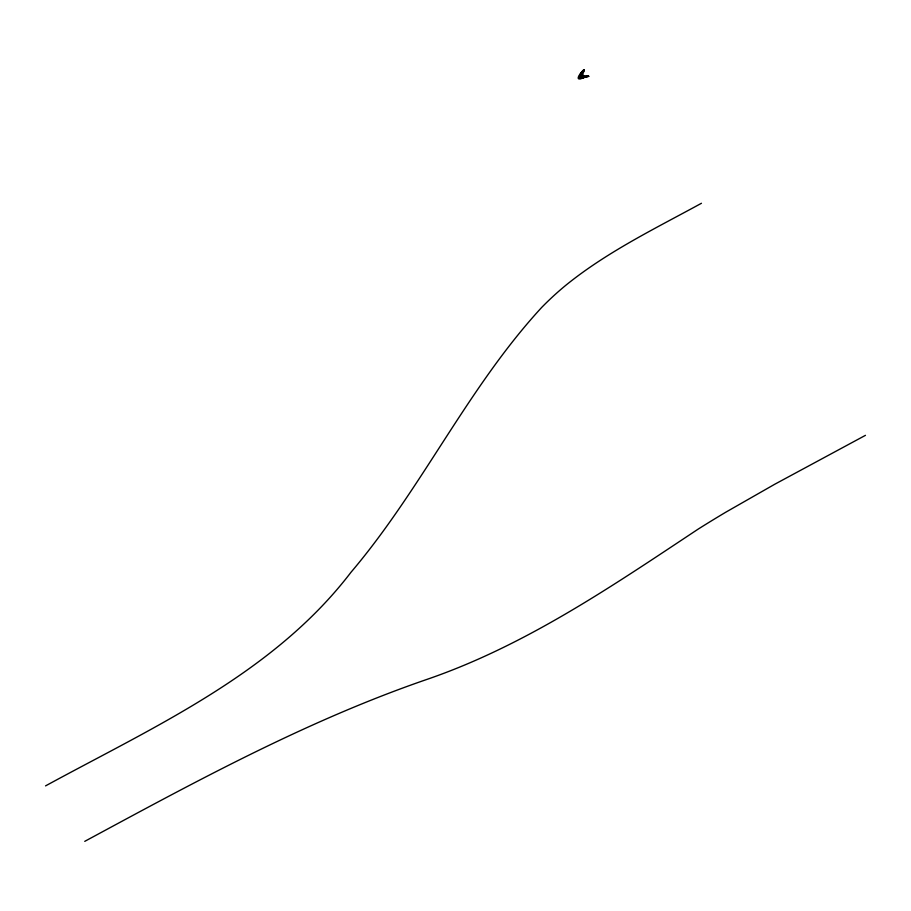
<?xml version="1.0" encoding="UTF-8"?>
<svg xmlns="http://www.w3.org/2000/svg" width="911" height="911" viewBox="0 0 911 911"><rect width="100%" height="100%" fill="white"/><g stroke="black" fill="none" stroke-linecap="round" stroke-linejoin="round"><path stroke-width="1.37" d="M584.133 69.885C579.977 73.575 577.426 80.84 585.841 76.74A35.518 27.683 -16.4 0 1 588.574 76.171M584.213 69.999C580.227 72.493 579.806 80.179 585.989 76.558A42.589 33.195 -16.4 0 1 588.495 76.057M584.042 69.76C580.649 71.787 575.615 81.478 583.541 77.481A43.808 34.14 -16.4 0 1 587.424 76.524L588.654 76.285M583.962 69.646C579.863 73.461 573.19 82.594 584.258 77.446A40.858 31.839 -16.4 0 1 588.734 76.399M701.447 203.278C655.009 228.661 606.772 251.983 565.492 285.542A267.788 236.792 -46.1 0 0 541.669 307.451C467.65 387.779 421.645 489.059 351.042 572.199C273.642 673.491 154.449 726.511 45.55 785.886M84.746 841.354C195.808 781.399 307.109 720.612 426.838 679.435C525.579 645.546 611.987 586.206 698.282 529.04A267.788 55.218 -30.1 0 1 725.714 512.244L774.737 484.253L865.45 435.344M588.324 75.818L587.606 75.898A33.388 26.02 -16.4 0 0 585.944 76.125L583.678 75.943A8.78 6.844 -16.4 0 1 583.302 75.385L583.074 74.918A4.908 3.826 -16.4 0 1 582.846 73.757L584.372 70.227L582.436 72.846L582.027 75.454A4.179 3.257 -16.4 0 0 582.436 76.376L585.568 76.456A43.272 33.718 -16.4 0 1 588.415 75.932"/></g></svg>
